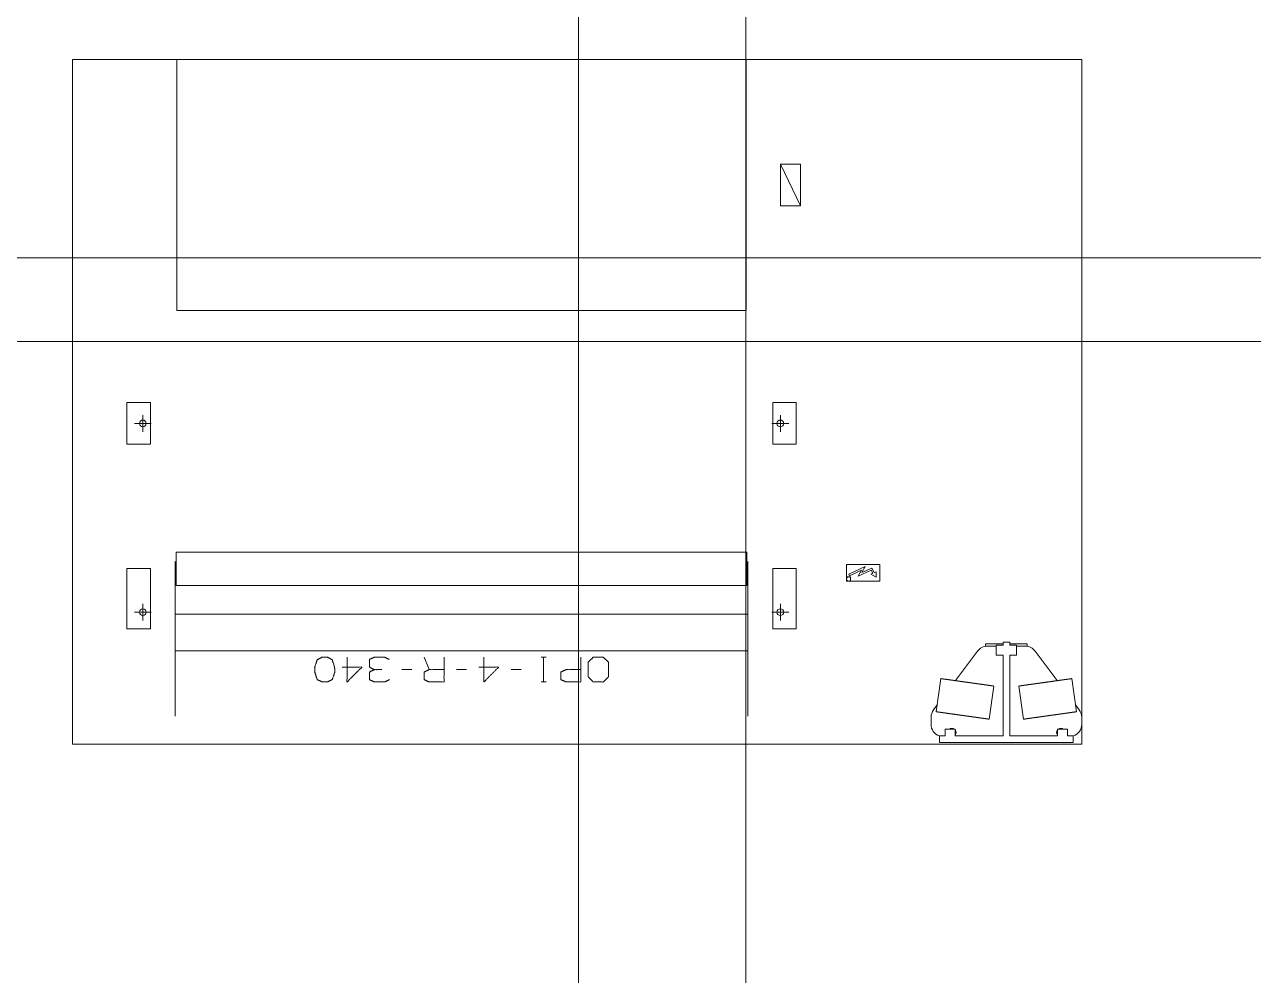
# Model space of a CAD drawing. Header units: millimetres. Extents: x 3056 to 110866, y 16649 to 58349.
# Drawn here: x 14248 to 21588, y 43560 to 49244 of the extents above; entities that cross this region are included whole.
import ezdxf

# ---------------------------------------------------------------- set-up
doc = ezdxf.new("R2010")
doc.units = ezdxf.units.MM
doc.layers.add('1', color=7, linetype='Continuous', true_color=0xffffff)

msp = doc.modelspace()

# ---------------------------------------------------------------- linework, layer by layer
at = {"layer": '1', "color": 143, "linetype": 'Continuous', "lineweight": 13}
for p, q in [((17556.5, 55873.3), (17556.5, 17870.4)), ((18556.5, 17870.4), (18556.5, 54363.3)), ((48820.5, 47849.3), (3056.5, 47849.3)), ((3056.5, 47349.3), (48820.5, 47349.3))]:
    msp.add_line(p, q, dxfattribs=at)
at = {"layer": '1', "color": 4, "linetype": 'Continuous', "lineweight": 13}
for p, q in [((14534.5, 44942.3), (14534.5, 49035.3)), ((14534.5, 44942.3), (14534.5, 49035.3)), ((14534.5, 49035.3), (20562.5, 49035.3)), ((14534.5, 49035.3), (20562.5, 49035.3)), ((20562.5, 49035.3), (20562.5, 44942.3)), ((20562.5, 49035.3), (20562.5, 44942.3)), ((18882.5, 48160.3), (18762.5, 48410.3)), ((18762.5, 48410.3), (18882.5, 48410.3)), ((18762.5, 48160.3), (18762.5, 48410.3)), ((18882.5, 48410.3), (18882.5, 48160.3)), ((18882.5, 48160.3), (18762.5, 48160.3)), ((15158.5, 47535.3), (18558.5, 47535.3)), ((14860, 46735.3), (14860, 46985.3)), ((14860, 46985.3), (15000, 46985.3)), ((15000, 46985.3), (15000, 46735.3)), ((18717, 46735.3), (18717, 46985.3)), ((18717, 46985.3), (18857.5, 46985.3)), ((18857.5, 46985.3), (18857.5, 46735.3)), ((14954.5, 46810.3), (14954.5, 46910.3)), ((18762.5, 46810.3), (18762.5, 46910.3)), ((15004.5, 46860.3), (14904.5, 46860.3)), ((18812.5, 46860.3), (18712.5, 46860.3)), ((15000, 46735.3), (14860, 46735.3)), ((18857.5, 46735.3), (18717, 46735.3)), ((15154.5, 46090.3), (18562.5, 46090.3)), ((15154.5, 45890.3), (15154.5, 46090.3)), ((18562.5, 46090.3), (18562.5, 45890.3)), ((14860, 45632.3), (14860, 45992.3)), ((14860, 45992.3), (15000, 45992.3)), ((15000, 45992.3), (15000, 45632.3)), ((18717, 45632.3), (18717, 45992.3)), ((18717, 45992.3), (18857.5, 45992.3)), ((18857.5, 45992.3), (18857.5, 45632.3)), ((19157.5, 45917.3), (19157.5, 46017.3)), ((19157.5, 46017.3), (19357.5, 46017.3)), ((19170.7, 45958.7), (19269.5, 46005)), ((19170.7, 45958.7), (19175.3, 45949.8)), ((19175.3, 45949.8), (19246.6, 45983.2)), ((19246.6, 45983.2), (19227.2, 45946.6)), ((19304, 45982.7), (19227.2, 45946.6)), ((19269.5, 46005), (19250, 45968.4)), ((19250, 45968.4), (19308.1, 45995.6)), ((19314.4, 45964.6), (19303.3, 45959.5)), ((19303.3, 45959.5), (19334.1, 45940.3)), ((19304, 45982.7), (19314.4, 45964.6)), ((19308.1, 45995.6), (19323.5, 45968.8)), ((19334.1, 45973.8), (19323.5, 45968.8)), ((19334.1, 45973.8), (19334.1, 45940.3)), ((19357.5, 46017.3), (19357.5, 45917.3)), ((18562.5, 45890.3), (15154.5, 45890.3)), ((19157.5, 45942.3), (19182.5, 45942.3)), ((19357.5, 45917.3), (19157.5, 45917.3)), ((19182.5, 45942.3), (19182.5, 45917.3)), ((15004.5, 45732.3), (14904.5, 45732.3)), ((14954.5, 45682.3), (14954.5, 45782.3)), ((18812.5, 45732.3), (18712.5, 45732.3)), ((18762.5, 45682.3), (18762.5, 45782.3)), ((18568.4, 45719.7), (15148.5, 45719.7)), ((15000, 45632.3), (14860, 45632.3)), ((18857.5, 45632.3), (18717, 45632.3)), ((19987.5, 45527.2), (19987.5, 45543.3)), ((20092.5, 45543.3), (19987.5, 45543.3)), ((20000, 45528.3), (20052.5, 45528.3)), ((20052.5, 45475.3), (20052.5, 45535.3)), ((20092.5, 45535.3), (20052.5, 45535.3)), ((20092.5, 45553.3), (20132.5, 45553.3)), ((20092.5, 45535.3), (20092.5, 45553.3)), ((20132.5, 45535.3), (20132.5, 45553.3)), ((20237.5, 45543.3), (20132.5, 45543.3)), ((20132.5, 45535.3), (20172.5, 45535.3)), ((20172.5, 45475.3), (20172.5, 45535.3)), ((20172.5, 45528.3), (20225, 45528.3)), ((20237.5, 45527.2), (20237.5, 45543.3)), ((15148.5, 45500.6), (18568.4, 45500.6)), ((16634.9, 45463.1), (16664.6, 45388.1)), ((17363.6, 45463.1), (17333.9, 45463.1)), ((17348, 45314.6), (17348, 45463.1)), ((19940, 45498.3), (19808.1, 45322.4)), ((20092.5, 45475.3), (20052.5, 45475.3)), ((20092.5, 44992.3), (20092.5, 45475.3)), ((20132.5, 45475.3), (20172.5, 45475.3)), ((20132.5, 44992.3), (20132.5, 45475.3)), ((20416.9, 45322.4), (20285, 45498.3)), ((16501.1, 45388.1), (16560.5, 45388.1)), ((16828, 45388.1), (16887.4, 45388.1)), ((17154.9, 45388.1), (17214.3, 45388.1)), ((17363.6, 45314.6), (17333.9, 45314.6)), ((19721.7, 45334.6), (19693.8, 45136.5)), ((20010.7, 45092), (20038.6, 45290.1)), ((20186.4, 45290.1), (20214.2, 45092)), ((20531.1, 45136.5), (20503.3, 45334.6)), ((19699.7, 45177.9), (19677.5, 45148.3)), ((20547.5, 45148.3), (20525.3, 45177.9)), ((19662.5, 45062.3), (19662.5, 45103.3)), ((19747.5, 44992.3), (19747.5, 45032.3)), ((19747.5, 45032.3), (19807.5, 45032.3)), ((19807.5, 44992.3), (19807.5, 45032.3)), ((20417.5, 44992.3), (20417.5, 45032.3)), ((20417.5, 45032.3), (20477.5, 45032.3)), ((20477.5, 44992.3), (20477.5, 45032.3)), ((20562.5, 44942.3), (14534.5, 44942.3)), ((20562.5, 44942.3), (14534.5, 44942.3)), ((19747.5, 44992.3), (19712.5, 44992.3)), ((19712.5, 44952.3), (19712.5, 44992.3)), ((19712.5, 44952.3), (20512.5, 44952.3)), ((20092.5, 44992.3), (19807.5, 44992.3)), ((20417.5, 44992.3), (20132.5, 44992.3)), ((20512.5, 44992.3), (20477.5, 44992.3)), ((20512.5, 44952.3), (20512.5, 44992.3))]:
    msp.add_line(p, q, dxfattribs=at)
for centre, radius in [((14954.5, 46860.3), 20), ((18762.5, 46860.3), 20), ((19170, 45929.8), 12.5), ((14954.5, 45732.3), 20), ((18762.5, 45732.3), 20)]:
    msp.add_circle(centre, radius, dxfattribs=at)
for centre, radius, start, end in [((20000, 45453.3), 75, 90, 143.1301), ((20225, 45453.3), 75, 36.8699, 90), ((19737.5, 45103.3), 75, 143.1301, 180), ((20487.5, 45103.3), 75, 0, 36.8699), ((19737.5, 45062.3), 75, 180, 250.52766), ((19787.5, 45012.3), 25, 90, 126.87188), ((19787.5, 45012.3), 25, 53.12812, 90), ((19787.5, 45012.3), 25, 323.12812, 36.86625), ((20437.5, 45012.3), 25, 143.13375, 216.87188), ((20437.5, 45012.3), 25, 90, 126.87188), ((20437.5, 45012.3), 25, 53.12812, 90), ((20487.5, 45062.3), 75, 289.47234, 0)]:
    msp.add_arc(centre, radius, start, end, dxfattribs=at)
for points, knots in [([(15158.5, 49035.3), (15158.5, 49035.2), (15158.5, 49035), (15158.5, 49034.6), (15158.5, 49034.4), (15158.5, 49033.7), (15158.5, 49032.7), (15158.5, 49031.6), (15158.5, 49030.9), (15158.5, 49029.5), (15158.5, 49028.7), (15158.5, 49027), (15158.5, 49025.1), (15158.5, 49022.9), (15158.5, 49020.6), (15158.5, 49018), (15158.5, 49015.3), (15158.5, 49012.3), (15158.5, 49009.2), (15158.5, 49005.9), (15158.5, 49002.3), (15158.5, 48998.6), (15158.5, 48994.7), (15158.5, 48990.5), (15158.5, 48986.2), (15158.5, 48981.7), (15158.5, 48977), (15158.5, 48974.6), (15158.5, 48969.6), (15158.5, 48964.4), (15158.5, 48959.1), (15158.5, 48953.5), (15158.5, 48947.8), (15158.5, 48941.9), (15158.5, 48935.8), (15158.5, 48929.6), (15158.5, 48923.1), (15158.5, 48916.5), (15158.5, 48909.7), (15158.5, 48902.8), (15158.5, 48895.7), (15158.5, 48888.4), (15158.5, 48884.7), (15158.5, 48877.2), (15158.5, 48869.5), (15158.5, 48861.6), (15158.5, 48853.6), (15158.5, 48845.4), (15158.5, 48837.1), (15158.5, 48828.6), (15158.5, 48820), (15158.5, 48811.2), (15158.5, 48802.3), (15158.5, 48793.3), (15158.5, 48784.1), (15158.5, 48774.7), (15158.5, 48765.3), (15158.5, 48760.5), (15158.5, 48750.8), (15158.5, 48741), (15158.5, 48731.1), (15158.5, 48721.1), (15158.5, 48716), (15158.5, 48705.8), (15158.5, 48695.5), (15158.5, 48685.1), (15158.5, 48674.5), (15158.5, 48663.9), (15158.5, 48653.1), (15158.5, 48642.3), (15158.5, 48631.3), (15158.5, 48620.3), (15158.5, 48609.1), (15158.5, 48603.5), (15158.5, 48592.2), (15158.5, 48580.9), (15158.5, 48569.4), (15158.5, 48557.9), (15158.5, 48546.3), (15158.5, 48540.5), (15158.5, 48528.8), (15158.5, 48517.1), (15158.5, 48511.1), (15158.5, 48499.3), (15158.5, 48487.4), (15158.5, 48475.4), (15158.5, 48463.4), (15158.5, 48451.3), (15158.5, 48439.2), (15158.5, 48427), (15158.5, 48414.9), (15158.5, 48402.6), (15158.5, 48390.4), (15158.5, 48378.1), (15158.5, 48365.7), (15158.5, 48353.4), (15158.5, 48341), (15158.5, 48328.7), (15158.5, 48316.3), (15158.5, 48303.9), (15158.5, 48291.5), (15158.5, 48285.3)], [0, 0, 0.000141, 0.000346, 0.000889, 0.001235, 0.002187, 0.003415, 0.004918, 0.005807, 0.007719, 0.008735, 0.011056, 0.013638, 0.016496, 0.019621, 0.023015, 0.026677, 0.0306, 0.034791, 0.03925, 0.043963, 0.048944, 0.054186, 0.059683, 0.06544, 0.071444, 0.077709, 0.080969, 0.087608, 0.094502, 0.101642, 0.109022, 0.116656, 0.124523, 0.13263, 0.140976, 0.149556, 0.158368, 0.167413, 0.176684, 0.186181, 0.195897, 0.200814, 0.210861, 0.221127, 0.231597, 0.242287, 0.25318, 0.264279, 0.275574, 0.287075, 0.298766, 0.310647, 0.322719, 0.334975, 0.347414, 0.360029, 0.366428, 0.379305, 0.39235, 0.405565, 0.418943, 0.425674, 0.439284, 0.453049, 0.46697, 0.481031, 0.495234, 0.509578, 0.524049, 0.538661, 0.553393, 0.568245, 0.57573, 0.590759, 0.6059, 0.621154, 0.636507, 0.651958, 0.659705, 0.675298, 0.690982, 0.698863, 0.714675, 0.730557, 0.746516, 0.762546, 0.778633, 0.79479, 0.810997, 0.82726, 0.843572, 0.85992, 0.87631, 0.892735, 0.909181, 0.925663, 0.942159, 0.958676, 0.9752, 0.991731, 1, 1]), ([(18558.5, 48285.3), (18558.5, 48297.7), (18558.5, 48310.1), (18558.5, 48322.5), (18558.5, 48334.9), (18558.5, 48347.2), (18558.5, 48359.6), (18558.5, 48371.9), (18558.5, 48384.2), (18558.5, 48396.5), (18558.5, 48408.7), (18558.5, 48414.9), (18558.5, 48427), (18558.5, 48439.2), (18558.5, 48451.3), (18558.5, 48463.4), (18558.5, 48475.4), (18558.5, 48487.4), (18558.5, 48499.3), (18558.5, 48511.1), (18558.5, 48522.9), (18558.5, 48534.7), (18558.5, 48546.3), (18558.5, 48557.9), (18558.5, 48569.4), (18558.5, 48575.2), (18558.5, 48586.6), (18558.5, 48592.2), (18558.5, 48603.5), (18558.5, 48614.7), (18558.5, 48625.8), (18558.5, 48636.8), (18558.5, 48647.7), (18558.5, 48658.5), (18558.5, 48669.2), (18558.5, 48679.8), (18558.5, 48690.3), (18558.5, 48700.7), (18558.5, 48710.9), (18558.5, 48721.1), (18558.5, 48726.1), (18558.5, 48736.1), (18558.5, 48746), (18558.5, 48755.7), (18558.5, 48765.3), (18558.5, 48770), (18558.5, 48779.4), (18558.5, 48788.7), (18558.5, 48797.8), (18558.5, 48806.8), (18558.5, 48815.6), (18558.5, 48824.3), (18558.5, 48832.9), (18558.5, 48841.3), (18558.5, 48849.5), (18558.5, 48857.6), (18558.5, 48865.5), (18558.5, 48873.3), (18558.5, 48880.9), (18558.5, 48888.4), (18558.5, 48895.7), (18558.5, 48902.8), (18558.5, 48909.7), (18558.5, 48916.5), (18558.5, 48923.1), (18558.5, 48926.4), (18558.5, 48932.7), (18558.5, 48938.9), (18558.5, 48944.9), (18558.5, 48950.7), (18558.5, 48956.3), (18558.5, 48961.8), (18558.5, 48964.4), (18558.5, 48969.6), (18558.5, 48974.6), (18558.5, 48979.4), (18558.5, 48984), (18558.5, 48988.4), (18558.5, 48992.6), (18558.5, 48996.6), (18558.5, 49000.5), (18558.5, 49004.1), (18558.5, 49007.5), (18558.5, 49010.8), (18558.5, 49013.8), (18558.5, 49016.7), (18558.5, 49019.3), (18558.5, 49021.8), (18558.5, 49022.9), (18558.5, 49025.1), (18558.5, 49027), (18558.5, 49028.7), (18558.5, 49030.3), (18558.5, 49031.6), (18558.5, 49032.7), (18558.5, 49033.7), (18558.5, 49034), (18558.5, 49034.6), (18558.5, 49035), (18558.5, 49035.2), (18558.5, 49035.3)], [0, 0, 0.016538, 0.033069, 0.049586, 0.066096, 0.082585, 0.099045, 0.115485, 0.131896, 0.148265, 0.164598, 0.17274, 0.189003, 0.20521, 0.221367, 0.237454, 0.253484, 0.269443, 0.285325, 0.301137, 0.316856, 0.332498, 0.348042, 0.363493, 0.378846, 0.386501, 0.401699, 0.409241, 0.42427, 0.439185, 0.453973, 0.468642, 0.483183, 0.497598, 0.511871, 0.526003, 0.539987, 0.55383, 0.567525, 0.581057, 0.587788, 0.601081, 0.614211, 0.627179, 0.639971, 0.646279, 0.658802, 0.671156, 0.68332, 0.695293, 0.707083, 0.718675, 0.730077, 0.741274, 0.752267, 0.763054, 0.773638, 0.784009, 0.794162, 0.804103, 0.813819, 0.823316, 0.832587, 0.841632, 0.850444, 0.85479, 0.863257, 0.871484, 0.879471, 0.887225, 0.894725, 0.901992, 0.905498, 0.912392, 0.919031, 0.925423, 0.931554, 0.937439, 0.943069, 0.948438, 0.953546, 0.958394, 0.96298, 0.967305, 0.971362, 0.975158, 0.978678, 0.981938, 0.983504, 0.986362, 0.988944, 0.991265, 0.993304, 0.995082, 0.996585, 0.997813, 0.998293, 0.999111, 0.999654, 0.999929, 1, 1]), ([(15158.5, 48285.3), (15158.5, 48272.9), (15158.5, 48260.5), (15158.5, 48248.1), (15158.5, 48235.7), (15158.5, 48229.5), (15158.5, 48217.2), (15158.5, 48204.9), (15158.5, 48192.5), (15158.5, 48180.2), (15158.5, 48168), (15158.5, 48155.7), (15158.5, 48143.5), (15158.5, 48131.4), (15158.5, 48119.3), (15158.5, 48107.2), (15158.5, 48095.2), (15158.5, 48083.2), (15158.5, 48071.3), (15158.5, 48059.4), (15158.5, 48047.7), (15158.5, 48035.9), (15158.5, 48024.3), (15158.5, 48012.7), (15158.5, 48001.2), (15158.5, 47995.4), (15158.5, 47984), (15158.5, 47972.7), (15158.5, 47961.5), (15158.5, 47950.3), (15158.5, 47939.3), (15158.5, 47928.3), (15158.5, 47917.5), (15158.5, 47906.7), (15158.5, 47896.1), (15158.5, 47885.5), (15158.5, 47875.1), (15158.5, 47864.8), (15158.5, 47854.6), (15158.5, 47844.5), (15158.5, 47839.5), (15158.5, 47829.6), (15158.5, 47819.8), (15158.5, 47810.1), (15158.5, 47800.6), (15158.5, 47795.9), (15158.5, 47786.5), (15158.5, 47781.9), (15158.5, 47772.8), (15158.5, 47763.8), (15158.5, 47759.4), (15158.5, 47750.6), (15158.5, 47742), (15158.5, 47737.7), (15158.5, 47729.3), (15158.5, 47721.1), (15158.5, 47717), (15158.5, 47709), (15158.5, 47701.1), (15158.5, 47693.4), (15158.5, 47685.9), (15158.5, 47678.5), (15158.5, 47671.3), (15158.5, 47664.3), (15158.5, 47657.4), (15158.5, 47650.7), (15158.5, 47644.2), (15158.5, 47637.9), (15158.5, 47631.7), (15158.5, 47625.7), (15158.5, 47619.9), (15158.5, 47617.1), (15158.5, 47611.5), (15158.5, 47608.8), (15158.5, 47603.5), (15158.5, 47598.5), (15158.5, 47593.6), (15158.5, 47588.9), (15158.5, 47584.4), (15158.5, 47580.1), (15158.5, 47575.9), (15158.5, 47572), (15158.5, 47568.3), (15158.5, 47564.7), (15158.5, 47561.4), (15158.5, 47559.8), (15158.5, 47556.8), (15158.5, 47553.9), (15158.5, 47551.3), (15158.5, 47548.8), (15158.5, 47546.6), (15158.5, 47544.6), (15158.5, 47542.7), (15158.5, 47541.1), (15158.5, 47539.7), (15158.5, 47538.4), (15158.5, 47537.9), (15158.5, 47536.9), (15158.5, 47536.2), (15158.5, 47536), (15158.5, 47535.6), (15158.5, 47535.4), (15158.5, 47535.3)], [0, 0, 0.016531, 0.033062, 0.049579, 0.06609, 0.07433, 0.090812, 0.107259, 0.123684, 0.140074, 0.156429, 0.172734, 0.188998, 0.205204, 0.221361, 0.237455, 0.253478, 0.269438, 0.285327, 0.301132, 0.316859, 0.332494, 0.348044, 0.363496, 0.378849, 0.386497, 0.401695, 0.41678, 0.431751, 0.446603, 0.461343, 0.475948, 0.490419, 0.504763, 0.518965, 0.533027, 0.546948, 0.560713, 0.574323, 0.587785, 0.594432, 0.607647, 0.620693, 0.633569, 0.646276, 0.652584, 0.665023, 0.671154, 0.683318, 0.695291, 0.701232, 0.71293, 0.724424, 0.730075, 0.741272, 0.752265, 0.757712, 0.768401, 0.778878, 0.789137, 0.799184, 0.809013, 0.818622, 0.828006, 0.837165, 0.846097, 0.854789, 0.863256, 0.871483, 0.87947, 0.887224, 0.890977, 0.898357, 0.901991, 0.909004, 0.915771, 0.92229, 0.928555, 0.934567, 0.940317, 0.945813, 0.951056, 0.956037, 0.96075, 0.965209, 0.967304, 0.971361, 0.975157, 0.978685, 0.981945, 0.984929, 0.987653, 0.990108, 0.992288, 0.994193, 0.99583, 0.996585, 0.997813, 0.998772, 0.999111, 0.999654, 0.999929, 1, 1]), ([(18558.5, 47535.3), (18558.5, 47535.4), (18558.5, 47535.7), (18558.5, 47536.2), (18558.5, 47536.6), (18558.5, 47537.4), (18558.5, 47538.4), (18558.5, 47539.7), (18558.5, 47541.1), (18558.5, 47542.7), (18558.5, 47544.6), (18558.5, 47546.6), (18558.5, 47548.8), (18558.5, 47550), (18558.5, 47552.6), (18558.5, 47555.3), (18558.5, 47558.2), (18558.5, 47561.4), (18558.5, 47564.7), (18558.5, 47568.3), (18558.5, 47572), (18558.5, 47575.9), (18558.5, 47580.1), (18558.5, 47584.4), (18558.5, 47588.9), (18558.5, 47593.6), (18558.5, 47598.5), (18558.5, 47603.5), (18558.5, 47608.8), (18558.5, 47611.5), (18558.5, 47617.1), (18558.5, 47622.8), (18558.5, 47628.7), (18558.5, 47634.8), (18558.5, 47641), (18558.5, 47647.5), (18558.5, 47654.1), (18558.5, 47660.9), (18558.5, 47667.8), (18558.5, 47674.9), (18558.5, 47678.5), (18558.5, 47685.9), (18558.5, 47693.4), (18558.5, 47701.1), (18558.5, 47709), (18558.5, 47717), (18558.5, 47721.1), (18558.5, 47729.3), (18558.5, 47737.7), (18558.5, 47746.3), (18558.5, 47755), (18558.5, 47763.8), (18558.5, 47772.8), (18558.5, 47781.9), (18558.5, 47791.2), (18558.5, 47800.6), (18558.5, 47810.1), (18558.5, 47819.8), (18558.5, 47829.6), (18558.5, 47839.5), (18558.5, 47849.5), (18558.5, 47859.7), (18558.5, 47864.8), (18558.5, 47875.1), (18558.5, 47885.5), (18558.5, 47896.1), (18558.5, 47906.7), (18558.5, 47917.5), (18558.5, 47928.3), (18558.5, 47939.3), (18558.5, 47950.3), (18558.5, 47961.5), (18558.5, 47972.7), (18558.5, 47978.4), (18558.5, 47989.7), (18558.5, 48001.2), (18558.5, 48006.9), (18558.5, 48018.5), (18558.5, 48024.3), (18558.5, 48035.9), (18558.5, 48047.7), (18558.5, 48059.4), (18558.5, 48065.4), (18558.5, 48077.2), (18558.5, 48089.2), (18558.5, 48101.2), (18558.5, 48113.2), (18558.5, 48125.3), (18558.5, 48137.5), (18558.5, 48149.6), (18558.5, 48161.9), (18558.5, 48174.1), (18558.5, 48180.2), (18558.5, 48192.5), (18558.5, 48204.9), (18558.5, 48217.2), (18558.5, 48229.5), (18558.5, 48241.9), (18558.5, 48254.3), (18558.5, 48266.7), (18558.5, 48279.1), (18558.5, 48285.3)], [0, 0, 0.000141, 0.00055, 0.001228, 0.001707, 0.002801, 0.00417, 0.005807, 0.007712, 0.009892, 0.012347, 0.015071, 0.018055, 0.019622, 0.023015, 0.026677, 0.0306, 0.034791, 0.03925, 0.043963, 0.048944, 0.054187, 0.059683, 0.065433, 0.071445, 0.07771, 0.084229, 0.090996, 0.098009, 0.101643, 0.109023, 0.11665, 0.124524, 0.132631, 0.140977, 0.149557, 0.158369, 0.167415, 0.176686, 0.186182, 0.190987, 0.200816, 0.210863, 0.221122, 0.231599, 0.242288, 0.247735, 0.258728, 0.269925, 0.281327, 0.292919, 0.304709, 0.316682, 0.328846, 0.341193, 0.353724, 0.366431, 0.379307, 0.392353, 0.405568, 0.418946, 0.432478, 0.439287, 0.453052, 0.466973, 0.481035, 0.495237, 0.509581, 0.524052, 0.538657, 0.553397, 0.568249, 0.58322, 0.590763, 0.605904, 0.621151, 0.628806, 0.644209, 0.651956, 0.667506, 0.683141, 0.698868, 0.706749, 0.722596, 0.738521, 0.754516, 0.770581, 0.786703, 0.802889, 0.819123, 0.835408, 0.851741, 0.859926, 0.876316, 0.892741, 0.909188, 0.92567, 0.942165, 0.958683, 0.975207, 0.991738, 1, 1]), ([(15148.5, 46034.3), (15148.5, 46031.6), (15148.5, 46026), (15148.5, 46023.2), (15148.5, 46017.4), (15148.5, 46011.5), (15148.5, 46005.4), (15148.5, 45999.1), (15148.5, 45992.6), (15148.5, 45986), (15148.5, 45979.3), (15148.5, 45975.8), (15148.5, 45968.8), (15148.5, 45961.7), (15148.5, 45954.4), (15148.5, 45947), (15148.5, 45939.5), (15148.5, 45935.7), (15148.5, 45927.9), (15148.5, 45920), (15148.5, 45912), (15148.5, 45903.9), (15148.5, 45895.6), (15148.5, 45887.3), (15148.5, 45878.8), (15148.5, 45870.2), (15148.5, 45861.5), (15148.5, 45857.1), (15148.5, 45848.2), (15148.5, 45839.2), (15148.5, 45830.2), (15148.5, 45821.1), (15148.5, 45816.5), (15148.5, 45807.2), (15148.5, 45802.5), (15148.5, 45793.1), (15148.5, 45783.7), (15148.5, 45774.1), (15148.5, 45764.5), (15148.5, 45754.9), (15148.5, 45745.1), (15148.5, 45735.4), (15148.5, 45725.5), (15148.5, 45715.7), (15148.5, 45705.7), (15148.5, 45695.8), (15148.5, 45685.8), (15148.5, 45680.8), (15148.5, 45670.7), (15148.5, 45660.7), (15148.5, 45655.6), (15148.5, 45645.5), (15148.5, 45635.4), (15148.5, 45625.3), (15148.5, 45615.2), (15148.5, 45610.1)], [0, 0, 0.006424, 0.019473, 0.026097, 0.039744, 0.05379, 0.068223, 0.08303, 0.098224, 0.113779, 0.129709, 0.137855, 0.154309, 0.171112, 0.188252, 0.205728, 0.223542, 0.232523, 0.250798, 0.269385, 0.288272, 0.307457, 0.326917, 0.346652, 0.366661, 0.386932, 0.407452, 0.417831, 0.438713, 0.45982, 0.481151, 0.502707, 0.513522, 0.535377, 0.546392, 0.568522, 0.590839, 0.613305, 0.635946, 0.658725, 0.681653, 0.704705, 0.727883, 0.751173, 0.774562, 0.798039, 0.821603, 0.833404, 0.85708, 0.880807, 0.892695, 0.916496, 0.940335, 0.964186, 0.988062, 1, 1]), ([(18568.5, 45110.1), (18568.5, 45110.2), (18568.5, 45110.4), (18568.5, 45110.8), (18568.5, 45111.4), (18568.5, 45112.2), (18568.5, 45113.2), (18568.5, 45114.4), (18568.5, 45115.8), (18568.5, 45117.5), (18568.5, 45119.3), (18568.5, 45121.3), (18568.5, 45123.5), (18568.5, 45126), (18568.5, 45128.6), (18568.5, 45129.9), (18568.5, 45132.8), (18568.5, 45136), (18568.5, 45139.3), (18568.5, 45142.7), (18568.5, 45146.4), (18568.5, 45150.3), (18568.5, 45154.4), (18568.5, 45158.6), (18568.5, 45163), (18568.5, 45167.6), (18568.5, 45172.4), (18568.5, 45177.4), (18568.5, 45182.5), (18568.5, 45187.9), (18568.5, 45193.3), (18568.5, 45199), (18568.5, 45204.8), (18568.5, 45210.8), (18568.5, 45213.9), (18568.5, 45220.1), (18568.5, 45226.5), (18568.5, 45233.1), (18568.5, 45239.8), (18568.5, 45243.2), (18568.5, 45250.1), (18568.5, 45257.2), (18568.5, 45264.4), (18568.5, 45271.8), (18568.5, 45279.3), (18568.5, 45286.9), (18568.5, 45294.7), (18568.5, 45302.6), (18568.5, 45310.6), (18568.5, 45318.7), (18568.5, 45327), (18568.5, 45335.4), (18568.5, 45339.6), (18568.5, 45348.2), (18568.5, 45356.8), (18568.5, 45365.5), (18568.5, 45374.4), (18568.5, 45383.4), (18568.5, 45392.4), (18568.5, 45401.5), (18568.5, 45410.7), (18568.5, 45420), (18568.5, 45429.4), (18568.5, 45438.8), (18568.5, 45448.4), (18568.5, 45457.9), (18568.5, 45467.6), (18568.5, 45477.3), (18568.5, 45487), (18568.5, 45496.9), (18568.5, 45506.7), (18568.5, 45516.6), (18568.5, 45526.5), (18568.5, 45536.5), (18568.5, 45546.5), (18568.5, 45556.5), (18568.5, 45566.6), (18568.5, 45571.6), (18568.5, 45581.7), (18568.5, 45591.7), (18568.5, 45601.8), (18568.5, 45611.9), (18568.5, 45622), (18568.5, 45632.1), (18568.5, 45642.2), (18568.5, 45652.2), (18568.5, 45662.3), (18568.5, 45672.3), (18568.5, 45682.3), (18568.5, 45687.3), (18568.5, 45697.2), (18568.5, 45707.2), (18568.5, 45712.1), (18568.5, 45722), (18568.5, 45731.8), (18568.5, 45741.6), (18568.5, 45751.3), (18568.5, 45760.9), (18568.5, 45765.7), (18568.5, 45775.3), (18568.5, 45784.8), (18568.5, 45794.2), (18568.5, 45803.5), (18568.5, 45812.8), (18568.5, 45822), (18568.5, 45831.1), (18568.5, 45840.1), (18568.5, 45849), (18568.5, 45857.8), (18568.5, 45866.5), (18568.5, 45875.1), (18568.5, 45879.4), (18568.5, 45887.9), (18568.5, 45896.2), (18568.5, 45904.4), (18568.5, 45912.5), (18568.5, 45916.5), (18568.5, 45924.4), (18568.5, 45932.2), (18568.5, 45939.8), (18568.5, 45947.4), (18568.5, 45954.8), (18568.5, 45962), (18568.5, 45969.1), (18568.5, 45976), (18568.5, 45979.5), (18568.5, 45986.2), (18568.5, 45992.8), (18568.5, 45999.2), (18568.5, 46005.4), (18568.5, 46011.6), (18568.5, 46014.5), (18568.5, 46020.4), (18568.5, 46023.3), (18568.5, 46028.8), (18568.5, 46034.3)], [0, 0, 0.000109, 0.000275, 0.000716, 0.001374, 0.002256, 0.003355, 0.004672, 0.006213, 0.00797, 0.00994, 0.012133, 0.014538, 0.017155, 0.019989, 0.021455, 0.02461, 0.027971, 0.031538, 0.035317, 0.039302, 0.043488, 0.047879, 0.052472, 0.057264, 0.062251, 0.067433, 0.07281, 0.078375, 0.08413, 0.090073, 0.096194, 0.102504, 0.108986, 0.112318, 0.119063, 0.125986, 0.133074, 0.140329, 0.143999, 0.151494, 0.159155, 0.166965, 0.174936, 0.183049, 0.191306, 0.199711, 0.208254, 0.216929, 0.225741, 0.234679, 0.243743, 0.248335, 0.257577, 0.266933, 0.276403, 0.285983, 0.295665, 0.305445, 0.315322, 0.325296, 0.335351, 0.345491, 0.355712, 0.366007, 0.376376, 0.386815, 0.39731, 0.407868, 0.418478, 0.429134, 0.439842, 0.450589, 0.461371, 0.472192, 0.483037, 0.493905, 0.499344, 0.510241, 0.521148, 0.532062, 0.542981, 0.5539, 0.564814, 0.575721, 0.586612, 0.597485, 0.60833, 0.619152, 0.624546, 0.635316, 0.646052, 0.651405, 0.662073, 0.672694, 0.683258, 0.693765, 0.704209, 0.709397, 0.719738, 0.73001, 0.740202, 0.750313, 0.760339, 0.770279, 0.780122, 0.789868, 0.79951, 0.809049, 0.81848, 0.827801, 0.832428, 0.841572, 0.85059, 0.859482, 0.868243, 0.87256, 0.88112, 0.889543, 0.897822, 0.905959, 0.913946, 0.921779, 0.929458, 0.936981, 0.940698, 0.947981, 0.955092, 0.962032, 0.968806, 0.975408, 0.978614, 0.984947, 0.988067, 0.994125, 1, 1]), ([(15148.5, 45610.1), (15148.5, 45599.9), (15148.5, 45589.7), (15148.5, 45579.5), (15148.5, 45569.3), (15148.5, 45559.2), (15148.5, 45549.1), (15148.5, 45538.9), (15148.5, 45528.9), (15148.5, 45518.8), (15148.5, 45508.8), (15148.5, 45498.8), (15148.5, 45488.9), (15148.5, 45479.1), (15148.5, 45469.2), (15148.5, 45459.5), (15148.5, 45454.6), (15148.5, 45445), (15148.5, 45435.4), (15148.5, 45430.6), (15148.5, 45421.1), (15148.5, 45411.7), (15148.5, 45402.4), (15148.5, 45393.2), (15148.5, 45384), (15148.5, 45375), (15148.5, 45366), (15148.5, 45357.2), (15148.5, 45348.4), (15148.5, 45339.8), (15148.5, 45331.3), (15148.5, 45322.9), (15148.5, 45314.6), (15148.5, 45306.4), (15148.5, 45298.4), (15148.5, 45290.5), (15148.5, 45282.7), (15148.5, 45275), (15148.5, 45267.5), (15148.5, 45260.2), (15148.5, 45253), (15148.5, 45245.9), (15148.5, 45239), (15148.5, 45232.2), (15148.5, 45225.6), (15148.5, 45219.2), (15148.5, 45212.9), (15148.5, 45206.8), (15148.5, 45200.9), (15148.5, 45195.1), (15148.5, 45189.5), (15148.5, 45186.8), (15148.5, 45181.4), (15148.5, 45176.3), (15148.5, 45171.3), (15148.5, 45166.5), (15148.5, 45161.9), (15148.5, 45157.5), (15148.5, 45153.2), (15148.5, 45149.2), (15148.5, 45147.2), (15148.5, 45143.4), (15148.5, 45139.9), (15148.5, 45136.5), (15148.5, 45133.3), (15148.5, 45130.4), (15148.5, 45127.6), (15148.5, 45125), (15148.5, 45122.6), (15148.5, 45121.6), (15148.5, 45119.5), (15148.5, 45117.6), (15148.5, 45116), (15148.5, 45114.5), (15148.5, 45113.3), (15148.5, 45112.2), (15148.5, 45111.4), (15148.5, 45111), (15148.5, 45110.5), (15148.5, 45110.2), (15148.5, 45110.1)], [0, 0, 0.020405, 0.040788, 0.061161, 0.081513, 0.101822, 0.1221, 0.142314, 0.162476, 0.182573, 0.202587, 0.222526, 0.242359, 0.262107, 0.281739, 0.301245, 0.310939, 0.330264, 0.349452, 0.359009, 0.377974, 0.396781, 0.415418, 0.433886, 0.452174, 0.470271, 0.488178, 0.505884, 0.523368, 0.54064, 0.55769, 0.574507, 0.59108, 0.60741, 0.623497, 0.639309, 0.654866, 0.670149, 0.685145, 0.699856, 0.714281, 0.72841, 0.742242, 0.755757, 0.768955, 0.781835, 0.794387, 0.80661, 0.818506, 0.830052, 0.84126, 0.846679, 0.857358, 0.867676, 0.877635, 0.887234, 0.896452, 0.9053, 0.913777, 0.921874, 0.925821, 0.933335, 0.940469, 0.94721, 0.95355, 0.959498, 0.965043, 0.970187, 0.974928, 0.977098, 0.981236, 0.984961, 0.988274, 0.991173, 0.993661, 0.995745, 0.997407, 0.998127, 0.999174, 0.999799, 1, 1]), ([(16026.4, 45463.1), (15996.8, 45447.4), (15981.1, 45403.7), (15981.1, 45374), (15996.8, 45328.7), (16026.4, 45314.6), (16056.1, 45314.6), (16085.8, 45328.7), (16101.4, 45374), (16099.9, 45403.7), (16085.8, 45447.4), (16056.1, 45463.1), (16026.4, 45463.1)], [0, 0, 0.076272, 0.181892, 0.249382, 0.358351, 0.433031, 0.500524, 0.575204, 0.684173, 0.751757, 0.856235, 0.932507, 1, 1]), ([(16144.6, 45403.7), (16263.3, 45403.7), (16174.3, 45314.6), (16174.3, 45463.1)], [0, 0, 0.302058, 0.622431, 1, 1]), ([(16426.8, 45449), (16398.6, 45463.1), (16337.7, 45463.1), (16308, 45449), (16308, 45403.7), (16337.7, 45388.1), (16383, 45388.1)], [0, 0, 0.126084, 0.370414, 0.502131, 0.683813, 0.818318, 1, 1]), ([(16753.6, 45463.1), (16753.6, 45314.6), (16664.6, 45314.6), (16634.9, 45328.7), (16634.9, 45374), (16664.6, 45388.1), (16753.6, 45388.1)], [0, 0, 0.339226, 0.542764, 0.617833, 0.721387, 0.796463, 1, 1]), ([(16961.8, 45403.7), (17080.5, 45403.7), (16991.4, 45314.6), (16991.4, 45463.1)], [0, 0, 0.302055, 0.62243, 1, 1]), ([(17570.8, 45463.1), (17570.8, 45314.6), (17481.8, 45314.6), (17452.1, 45328.7), (17452.1, 45374), (17483.3, 45388.1), (17570.8, 45388.1)], [0, 0, 0.339338, 0.542942, 0.618037, 0.721625, 0.79997, 1, 1]), ([(17704.6, 45463.1), (17645.2, 45463.1), (17615.5, 45433.4), (17615.5, 45344.3), (17645.2, 45314.6), (17704.6, 45314.6), (17735.8, 45344.3), (17735.8, 45433.4), (17704.6, 45463.1)], [0, 0, 0.127128, 0.217019, 0.407713, 0.497604, 0.624732, 0.717019, 0.907713, 1, 1]), ([(16337.7, 45388.1), (16308, 45374), (16308, 45328.7), (16337.7, 45314.6), (16398.6, 45314.6), (16428.3, 45328.7)], [0, 0, 0.160406, 0.381661, 0.542056, 0.839605, 1, 1]), ([(19721.7, 45334.6), (19721.8, 45334.6), (19721.9, 45334.6), (19722.1, 45334.5), (19722.6, 45334.5), (19723.3, 45334.4), (19724.2, 45334.2), (19725.3, 45334.1), (19726.6, 45333.9), (19728.1, 45333.7), (19728.9, 45333.6), (19729.8, 45333.5), (19731.7, 45333.2), (19732.7, 45333), (19733.7, 45332.9), (19736, 45332.6), (19737.2, 45332.4), (19738.4, 45332.2), (19739.8, 45332), (19741.1, 45331.9), (19742.5, 45331.7), (19745.3, 45331.3), (19746.8, 45331.1), (19748.4, 45330.8), (19750, 45330.6), (19753.3, 45330.1), (19756.8, 45329.7), (19760.4, 45329.2), (19762.3, 45328.9), (19764.2, 45328.6), (19768.1, 45328.1), (19772.2, 45327.5), (19776.4, 45326.9), (19778.5, 45326.6), (19780.7, 45326.3), (19782.9, 45326), (19785.2, 45325.7), (19789.8, 45325), (19792.1, 45324.7), (19794.5, 45324.4), (19796.9, 45324), (19799.3, 45323.7), (19801.7, 45323.3), (19804.2, 45323), (19806.7, 45322.6), (19809.2, 45322.3), (19814.3, 45321.6), (19816.9, 45321.2), (19819.5, 45320.8), (19824.8, 45320.1), (19830.1, 45319.4), (19832.8, 45319), (19835.5, 45318.6), (19838.2, 45318.2), (19840.9, 45317.8), (19846.4, 45317.1), (19852, 45316.3), (19857.6, 45315.5), (19860.4, 45315.1), (19866, 45314.3), (19868.8, 45313.9), (19874.5, 45313.1), (19877.3, 45312.7), (19883, 45311.9), (19885.8, 45311.5), (19891.4, 45310.7), (19897.1, 45309.9), (19899.9, 45309.5), (19902.7, 45309.2), (19908.3, 45308.4), (19911, 45308), (19913.8, 45307.6), (19919.3, 45306.8), (19922, 45306.4), (19924.8, 45306.1), (19930.2, 45305.3), (19932.8, 45304.9), (19935.5, 45304.5), (19940.8, 45303.8), (19945.9, 45303.1), (19948.5, 45302.7), (19951, 45302.4), (19953.6, 45302), (19956.1, 45301.7), (19958.5, 45301.3), (19961, 45301), (19965.8, 45300.3), (19968.1, 45300), (19970.5, 45299.6), (19972.8, 45299.3), (19975.1, 45299), (19977.3, 45298.7), (19979.5, 45298.4), (19981.7, 45298), (19983.9, 45297.7), (19988.1, 45297.1), (19992.2, 45296.6), (19994.1, 45296.3), (19996.1, 45296), (19999.9, 45295.5), (20001.7, 45295.2), (20005.2, 45294.7), (20007, 45294.5), (20010.3, 45294), (20013.4, 45293.6), (20014.9, 45293.4), (20016.4, 45293.2), (20019.2, 45292.8), (20021.8, 45292.4), (20024.3, 45292.1), (20026.5, 45291.8), (20027.5, 45291.6), (20028.6, 45291.5), (20030.5, 45291.2), (20031.3, 45291.1), (20032.2, 45291), (20033.6, 45290.7), (20034.3, 45290.7), (20034.9, 45290.6), (20035.5, 45290.5), (20036.1, 45290.4), (20037, 45290.3), (20037.3, 45290.2), (20037.7, 45290.2), (20037.9, 45290.1), (20038.2, 45290.1), (20038.3, 45290.1), (20038.5, 45290.1), (20038.5, 45290.1), (20038.6, 45290.1)], [0, 0, 0.000316, 0.000796, 0.001272, 0.002864, 0.005087, 0.007943, 0.011426, 0.015529, 0.020255, 0.02292, 0.025586, 0.031527, 0.034791, 0.038061, 0.045183, 0.049035, 0.05289, 0.057023, 0.061159, 0.065577, 0.074681, 0.079375, 0.084332, 0.089289, 0.09973, 0.11068, 0.122126, 0.12809, 0.134055, 0.146445, 0.15929, 0.17257, 0.179418, 0.186263, 0.193316, 0.200362, 0.21484, 0.222258, 0.229682, 0.237272, 0.244863, 0.252622, 0.260374, 0.268286, 0.276191, 0.292294, 0.300475, 0.308658, 0.325265, 0.342099, 0.35062, 0.359135, 0.36774, 0.376348, 0.393718, 0.411224, 0.428841, 0.437695, 0.455443, 0.464329, 0.482151, 0.491079, 0.508925, 0.517846, 0.535668, 0.553449, 0.562303, 0.571158, 0.588775, 0.59753, 0.606283, 0.62365, 0.632259, 0.640867, 0.657901, 0.666315, 0.674732, 0.69134, 0.707705, 0.715759, 0.723806, 0.731714, 0.739624, 0.747378, 0.755134, 0.770318, 0.77774, 0.785159, 0.792399, 0.799635, 0.806684, 0.813734, 0.820582, 0.827427, 0.840707, 0.853553, 0.859748, 0.865945, 0.877875, 0.883598, 0.894795, 0.900268, 0.910709, 0.920625, 0.925316, 0.930006, 0.938839, 0.94711, 0.954814, 0.961937, 0.965207, 0.96847, 0.974411, 0.97708, 0.979742, 0.984469, 0.986518, 0.988573, 0.990313, 0.992055, 0.99491, 0.99602, 0.997136, 0.997928, 0.998726, 0.999201, 0.999681, 0.999839, 1, 1]), ([(20186.4, 45290.1), (20186.4, 45290.1), (20186.5, 45290.1), (20186.6, 45290.1), (20186.8, 45290.1), (20187, 45290.1), (20187.3, 45290.2), (20187.6, 45290.2), (20188, 45290.3), (20188.9, 45290.4), (20189.4, 45290.5), (20190, 45290.6), (20190.6, 45290.7), (20191.3, 45290.7), (20192.8, 45291), (20193.6, 45291.1), (20194.5, 45291.2), (20196.4, 45291.5), (20197.4, 45291.6), (20198.4, 45291.8), (20200.7, 45292.1), (20203.1, 45292.4), (20205.8, 45292.8), (20208.6, 45293.2), (20210, 45293.4), (20211.5, 45293.6), (20214.7, 45294), (20218, 45294.5), (20221.4, 45295), (20225.1, 45295.5), (20228.8, 45296), (20230.8, 45296.3), (20232.8, 45296.6), (20236.8, 45297.1), (20241.1, 45297.7), (20243.2, 45298), (20245.4, 45298.4), (20247.6, 45298.7), (20249.9, 45299), (20252.2, 45299.3), (20254.4, 45299.6), (20256.8, 45300), (20259.2, 45300.3), (20264, 45301), (20266.4, 45301.3), (20268.9, 45301.7), (20271.4, 45302), (20273.9, 45302.4), (20276.4, 45302.7), (20279, 45303.1), (20284.2, 45303.8), (20289.4, 45304.5), (20292.1, 45304.9), (20294.8, 45305.3), (20300.2, 45306.1), (20302.9, 45306.4), (20305.6, 45306.8), (20311.1, 45307.6), (20313.9, 45308), (20316.7, 45308.4), (20322.3, 45309.2), (20325.1, 45309.5), (20327.9, 45309.9), (20333.5, 45310.7), (20339.2, 45311.5), (20342, 45311.9), (20347.6, 45312.7), (20350.5, 45313.1), (20356.1, 45313.9), (20358.9, 45314.3), (20364.6, 45315.1), (20367.4, 45315.5), (20372.9, 45316.3), (20378.5, 45317.1), (20384, 45317.8), (20386.7, 45318.2), (20389.5, 45318.6), (20392.1, 45319), (20394.8, 45319.4), (20400.2, 45320.1), (20402.8, 45320.5), (20408, 45321.2), (20410.6, 45321.6), (20415.7, 45322.3), (20418.2, 45322.6), (20420.7, 45323), (20423.2, 45323.3), (20425.7, 45323.7), (20428.1, 45324), (20430.5, 45324.4), (20432.8, 45324.7), (20435.2, 45325), (20439.8, 45325.7), (20442, 45326), (20444.2, 45326.3), (20446.4, 45326.6), (20448.6, 45326.9), (20452.8, 45327.5), (20456.8, 45328.1), (20460.8, 45328.6), (20462.7, 45328.9), (20464.6, 45329.2), (20468.2, 45329.7), (20471.7, 45330.1), (20475, 45330.6), (20476.5, 45330.8), (20478.1, 45331.1), (20479.6, 45331.3), (20481.1, 45331.5), (20482.5, 45331.7), (20483.9, 45331.9), (20485.2, 45332), (20486.5, 45332.2), (20487.7, 45332.4), (20488.9, 45332.6), (20491.2, 45332.9), (20492.2, 45333), (20493.3, 45333.2), (20495.1, 45333.5), (20496, 45333.6), (20496.8, 45333.7), (20498.3, 45333.9), (20499.6, 45334.1), (20500.7, 45334.2), (20501.6, 45334.4), (20502.3, 45334.5), (20502.9, 45334.5), (20503, 45334.6), (20503.2, 45334.6), (20503.3, 45334.6)], [0, 0, 0.000161, 0.000319, 0.000799, 0.001274, 0.002072, 0.002864, 0.00398, 0.00509, 0.007945, 0.009687, 0.011427, 0.013482, 0.015531, 0.020254, 0.02292, 0.025589, 0.031526, 0.034794, 0.038063, 0.045186, 0.052886, 0.061161, 0.069994, 0.074684, 0.079375, 0.089292, 0.099733, 0.110679, 0.122125, 0.134052, 0.140253, 0.146448, 0.159293, 0.17257, 0.179419, 0.186266, 0.193313, 0.200361, 0.207598, 0.214837, 0.222261, 0.229679, 0.244867, 0.252619, 0.260377, 0.268283, 0.276191, 0.284242, 0.292292, 0.308658, 0.325269, 0.333686, 0.3421, 0.359135, 0.367742, 0.376348, 0.393718, 0.402471, 0.411222, 0.428843, 0.437699, 0.446553, 0.464334, 0.482156, 0.491077, 0.508923, 0.517847, 0.535673, 0.544559, 0.562304, 0.571157, 0.588778, 0.606284, 0.623655, 0.632262, 0.640868, 0.649383, 0.6579, 0.674733, 0.683041, 0.699528, 0.707708, 0.723812, 0.731717, 0.739625, 0.747381, 0.75514, 0.762727, 0.770321, 0.777745, 0.785163, 0.799641, 0.806688, 0.813736, 0.820585, 0.827433, 0.840713, 0.853555, 0.865949, 0.871914, 0.877877, 0.889324, 0.900274, 0.910711, 0.915671, 0.920629, 0.925319, 0.93001, 0.934427, 0.938841, 0.942977, 0.947114, 0.950969, 0.954817, 0.961943, 0.965209, 0.968477, 0.974413, 0.97708, 0.979749, 0.984471, 0.988574, 0.992061, 0.994913, 0.997136, 0.998728, 0.999208, 0.999684, 1, 1]), ([(19693.8, 45136.5), (19693.9, 45136.5), (19694, 45136.5), (19694.1, 45136.5), (19694.3, 45136.5), (19694.5, 45136.4), (19694.8, 45136.4), (19695.1, 45136.4), (19695.5, 45136.3), (19696.4, 45136.2), (19696.9, 45136.1), (19697.5, 45136), (19698.1, 45135.9), (19698.8, 45135.8), (19700.3, 45135.6), (19702, 45135.4), (19703.8, 45135.1), (19704.9, 45135), (19705.9, 45134.8), (19708.2, 45134.5), (19709.4, 45134.4), (19710.6, 45134.2), (19713.2, 45133.8), (19716, 45133.4), (19717.5, 45133.2), (19719, 45133), (19722.1, 45132.6), (19723.8, 45132.3), (19725.5, 45132.1), (19727.2, 45131.8), (19728.9, 45131.6), (19732.5, 45131.1), (19734.4, 45130.8), (19738.3, 45130.3), (19740.3, 45130), (19744.3, 45129.4), (19746.4, 45129.1), (19748.5, 45128.9), (19752.9, 45128.2), (19757.3, 45127.6), (19761.9, 45127), (19764.3, 45126.6), (19766.6, 45126.3), (19771.4, 45125.6), (19776.4, 45124.9), (19781.4, 45124.2), (19783.9, 45123.9), (19786.5, 45123.5), (19791.7, 45122.8), (19796.9, 45122), (19799.6, 45121.7), (19802.3, 45121.3), (19807.7, 45120.5), (19813.1, 45119.8), (19815.9, 45119.4), (19818.6, 45119), (19821.4, 45118.6), (19824.2, 45118.2), (19829.7, 45117.4), (19832.5, 45117), (19835.4, 45116.7), (19841, 45115.9), (19846.6, 45115.1), (19852.3, 45114.3), (19857.9, 45113.5), (19863.6, 45112.7), (19869.2, 45111.9), (19872, 45111.5), (19874.8, 45111.1), (19880.4, 45110.3), (19886, 45109.5), (19891.5, 45108.8), (19894.2, 45108.4), (19896.9, 45108), (19899.6, 45107.6), (19902.3, 45107.2), (19907.7, 45106.5), (19912.9, 45105.7), (19915.5, 45105.4), (19918.1, 45105), (19923.2, 45104.3), (19925.7, 45104), (19928.2, 45103.6), (19933.1, 45102.9), (19938, 45102.2), (19940.3, 45101.9), (19942.7, 45101.6), (19947.2, 45100.9), (19949.5, 45100.6), (19951.7, 45100.3), (19953.9, 45100), (19956.1, 45099.7), (19960.3, 45099.1), (19964.3, 45098.5), (19968.3, 45098), (19972, 45097.4), (19973.8, 45097.2), (19975.7, 45096.9), (19979.1, 45096.4), (19982.4, 45096), (19984, 45095.8), (19985.6, 45095.5), (19987.1, 45095.3), (19988.6, 45095.1), (19991.4, 45094.7), (19994, 45094.4), (19995.2, 45094.2), (19996.4, 45094), (19998.7, 45093.7), (19999.7, 45093.6), (20000.7, 45093.4), (20002.6, 45093.1), (20003.5, 45093), (20004.3, 45092.9), (20005.8, 45092.7), (20007.1, 45092.5), (20007.7, 45092.4), (20008.2, 45092.4), (20009.1, 45092.2), (20009.5, 45092.2), (20009.8, 45092.1), (20010.1, 45092.1), (20010.3, 45092.1), (20010.5, 45092), (20010.6, 45092), (20010.7, 45092), (20010.7, 45092)], [0, 0, 0.000158, 0.000319, 0.000794, 0.001274, 0.002068, 0.002864, 0.003976, 0.00509, 0.007945, 0.009687, 0.011427, 0.013478, 0.015531, 0.020254, 0.025587, 0.031523, 0.034793, 0.038061, 0.045183, 0.049038, 0.052886, 0.061161, 0.069994, 0.074684, 0.079375, 0.089291, 0.09451, 0.09973, 0.105205, 0.110678, 0.122125, 0.12809, 0.14025, 0.146447, 0.159293, 0.165931, 0.172567, 0.186266, 0.200358, 0.214837, 0.22226, 0.229678, 0.244866, 0.260374, 0.276194, 0.284241, 0.292291, 0.30866, 0.325268, 0.333682, 0.342099, 0.359133, 0.376344, 0.385033, 0.393717, 0.40247, 0.411225, 0.428841, 0.437697, 0.446551, 0.464332, 0.482154, 0.5, 0.517842, 0.535669, 0.553445, 0.562301, 0.571155, 0.588775, 0.606282, 0.623652, 0.632259, 0.640865, 0.64938, 0.657897, 0.67473, 0.691342, 0.699523, 0.707705, 0.723808, 0.731714, 0.739622, 0.755134, 0.770318, 0.777742, 0.785159, 0.799638, 0.806684, 0.813733, 0.820582, 0.827429, 0.84071, 0.853551, 0.865945, 0.877871, 0.883597, 0.88932, 0.90027, 0.910707, 0.915665, 0.920625, 0.925315, 0.930006, 0.938835, 0.94711, 0.950964, 0.954813, 0.961939, 0.965207, 0.968473, 0.974413, 0.977076, 0.979745, 0.984467, 0.988569, 0.990315, 0.992055, 0.994906, 0.996022, 0.997132, 0.99793, 0.998721, 0.999204, 0.99968, 0.999838, 1, 1]), ([(20214.2, 45092), (20214.3, 45092), (20214.5, 45092), (20214.6, 45092.1), (20214.9, 45092.1), (20215.1, 45092.1), (20215.5, 45092.2), (20215.8, 45092.2), (20216.7, 45092.4), (20217.3, 45092.4), (20217.8, 45092.5), (20219.1, 45092.7), (20220.6, 45092.9), (20221.5, 45093), (20222.3, 45093.1), (20224.2, 45093.4), (20225.2, 45093.6), (20226.3, 45093.7), (20228.5, 45094), (20229.7, 45094.2), (20231, 45094.4), (20233.6, 45094.7), (20236.4, 45095.1), (20237.9, 45095.3), (20240.9, 45095.8), (20242.5, 45096), (20245.8, 45096.4), (20249.3, 45096.9), (20251.1, 45097.2), (20252.9, 45097.4), (20256.7, 45098), (20260.6, 45098.5), (20264.7, 45099.1), (20268.9, 45099.7), (20271.1, 45100), (20273.2, 45100.3), (20275.5, 45100.6), (20277.7, 45100.9), (20282.3, 45101.6), (20284.6, 45101.9), (20287, 45102.2), (20291.8, 45102.9), (20296.7, 45103.6), (20299.2, 45104), (20301.7, 45104.3), (20306.8, 45105), (20309.4, 45105.4), (20312, 45105.7), (20317.3, 45106.5), (20322.6, 45107.2), (20325.3, 45107.6), (20328, 45108), (20330.7, 45108.4), (20333.5, 45108.8), (20339, 45109.5), (20344.5, 45110.3), (20350.1, 45111.1), (20352.9, 45111.5), (20355.7, 45111.9), (20361.3, 45112.7), (20367, 45113.5), (20369.8, 45113.9), (20375.5, 45114.7), (20378.3, 45115.1), (20384, 45115.9), (20389.6, 45116.7), (20392.4, 45117), (20395.2, 45117.4), (20400.8, 45118.2), (20403.6, 45118.6), (20406.3, 45119), (20409.1, 45119.4), (20411.8, 45119.8), (20417.3, 45120.5), (20422.7, 45121.3), (20425.4, 45121.7), (20428, 45122), (20433.3, 45122.8), (20438.5, 45123.5), (20441, 45123.9), (20443.6, 45124.2), (20448.6, 45124.9), (20453.5, 45125.6), (20458.3, 45126.3), (20460.7, 45126.6), (20463, 45127), (20467.6, 45127.6), (20472.1, 45128.2), (20476.4, 45128.9), (20478.5, 45129.1), (20480.6, 45129.4), (20484.7, 45130), (20486.6, 45130.3), (20488.6, 45130.6), (20492.4, 45131.1), (20496, 45131.6), (20497.8, 45131.8), (20499.5, 45132.1), (20501.1, 45132.3), (20502.8, 45132.6), (20505.9, 45133), (20507.4, 45133.2), (20508.9, 45133.4), (20511.7, 45133.8), (20514.3, 45134.2), (20515.6, 45134.4), (20516.8, 45134.5), (20519, 45134.8), (20520.1, 45135), (20521.1, 45135.1), (20523, 45135.4), (20524.7, 45135.6), (20526.2, 45135.8), (20526.8, 45135.9), (20527.5, 45136), (20528, 45136.1), (20528.6, 45136.2), (20529.5, 45136.3), (20529.8, 45136.4), (20530.2, 45136.4), (20530.4, 45136.4), (20530.7, 45136.5), (20530.8, 45136.5), (20531, 45136.5), (20531, 45136.5), (20531.1, 45136.5)], [0, 0, 0.000316, 0.000796, 0.001274, 0.00207, 0.002864, 0.003978, 0.00509, 0.007945, 0.009685, 0.011427, 0.015529, 0.020255, 0.02292, 0.025587, 0.031528, 0.034793, 0.038061, 0.045183, 0.049036, 0.05289, 0.061161, 0.069994, 0.074681, 0.084335, 0.089289, 0.09973, 0.11068, 0.116403, 0.122125, 0.134055, 0.146445, 0.15929, 0.172571, 0.179418, 0.186263, 0.193316, 0.200362, 0.214841, 0.222258, 0.229682, 0.244866, 0.260374, 0.268286, 0.276192, 0.292295, 0.300477, 0.308658, 0.325266, 0.342099, 0.350616, 0.359131, 0.367741, 0.376348, 0.393714, 0.411225, 0.428841, 0.437695, 0.446551, 0.464332, 0.482153, 0.491079, 0.508921, 0.517846, 0.535668, 0.553449, 0.562303, 0.571159, 0.588775, 0.59753, 0.606279, 0.614967, 0.623652, 0.640863, 0.657901, 0.666318, 0.674732, 0.69134, 0.707705, 0.715759, 0.723806, 0.739626, 0.755134, 0.770318, 0.77774, 0.785159, 0.799638, 0.813734, 0.827429, 0.834069, 0.840707, 0.853553, 0.85975, 0.865945, 0.877871, 0.889318, 0.894795, 0.90027, 0.90549, 0.910709, 0.920625, 0.925316, 0.930006, 0.938839, 0.94711, 0.950962, 0.954817, 0.961939, 0.965207, 0.968472, 0.974413, 0.979742, 0.984469, 0.986518, 0.988573, 0.990313, 0.992055, 0.99491, 0.99602, 0.997136, 0.997928, 0.998726, 0.999201, 0.999681, 0.999842, 1, 1])]:
    msp.add_open_spline(points, degree=1, knots=knots, dxfattribs=at)

doc.saveas('drawing.dxf')
